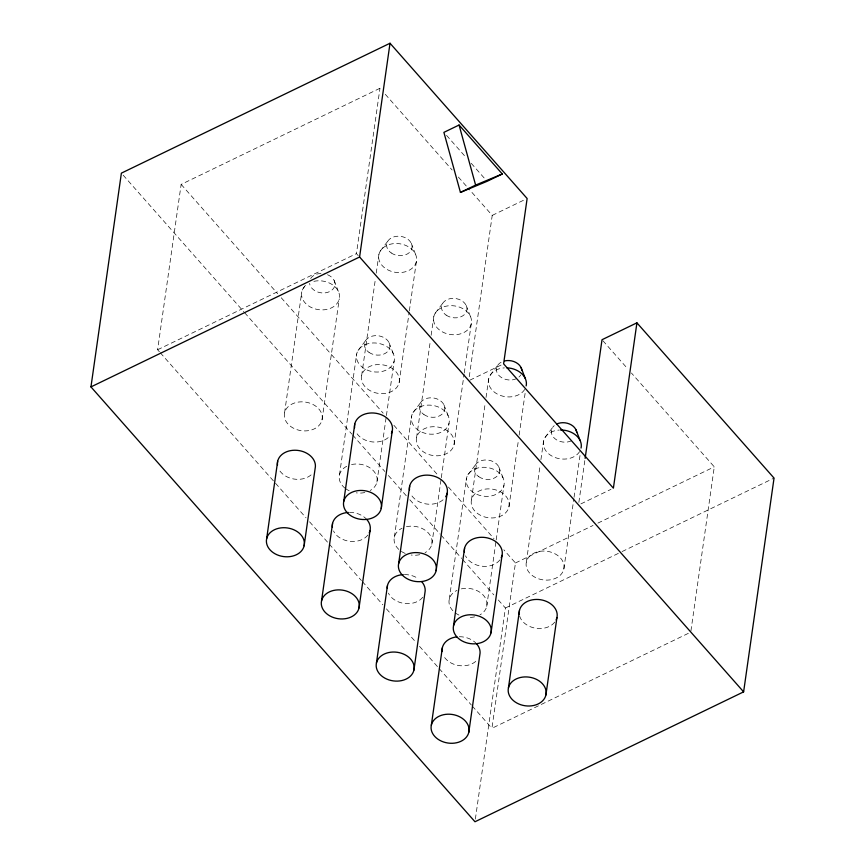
<?xml version="1.0" encoding="UTF-8"?>
<svg xmlns="http://www.w3.org/2000/svg" width="865" height="865" viewBox="0 0 865 865"><rect width="100%" height="100%" fill="white"/><g stroke="black" fill="none" stroke-linecap="round" stroke-linejoin="round"><path stroke-width="0.65" stroke-dasharray="4.33 3.24" d="M159.398 351.774L157.614 349.752L181.142 184.407L379.962 88.273L381.746 90.295M284.563 412.843L301.788 291.808M322.039 419.914A19.084 14.445 8.1 0 0 296.663 402.387A19.084 14.445 8.1 0 0 291.202 426.834A19.084 14.445 8.1 0 0 322.039 419.914L339.264 298.868M358.218 255.629L356.434 253.618L379.962 88.273M339.458 475.004L356.683 353.969M361.657 375.561L375.475 278.465M376.232 273.145L378.892 254.526M376.935 482.075L386.212 416.898M386.406 415.568L394.159 361.029A19.084 14.445 8.1 0 0 368.782 343.502A19.084 14.445 8.1 0 0 363.322 367.96A19.084 14.445 8.1 0 0 394.159 361.029M399.143 382.633A19.084 14.445 8.1 0 0 373.756 365.106A19.084 14.445 8.1 0 0 368.295 389.553A19.084 14.445 8.1 0 0 399.143 382.633L409.177 312.135M409.361 310.805L416.368 261.587A19.084 14.445 8.1 0 0 390.991 244.06A19.084 14.445 8.1 0 0 385.531 268.518A19.084 14.445 8.1 0 0 416.368 261.587M394.354 537.165L411.578 416.13M416.552 437.722L430.37 340.626M431.127 335.306L433.787 316.687M431.83 544.236L441.107 479.059M441.301 477.729L449.054 423.19A19.084 14.445 8.1 0 0 423.677 405.663A19.084 14.445 8.1 0 0 418.217 430.121A19.084 14.445 8.1 0 0 449.054 423.19M454.039 444.794A19.084 14.445 8.1 0 0 428.651 427.267A19.084 14.445 8.1 0 0 423.19 451.714A19.084 14.445 8.1 0 0 454.039 444.794L464.072 374.296M464.256 372.966L471.263 323.748A19.084 14.445 8.1 0 0 445.886 306.221A19.084 14.445 8.1 0 0 440.426 330.679A19.084 14.445 8.1 0 0 471.263 323.748M469.263 376.729L492.228 215.396L468.17 188.148M449.249 599.326L466.473 478.291M471.447 499.884L485.265 402.787M486.033 397.468L488.682 378.848M486.725 606.397L496.002 541.22M496.196 539.89L503.949 485.351A19.084 14.445 8.1 0 0 478.572 467.824A19.084 14.445 8.1 0 0 473.112 492.282A19.084 14.445 8.1 0 0 503.949 485.351M508.934 506.955A19.084 14.445 8.1 0 0 483.557 489.428A19.084 14.445 8.1 0 0 478.096 513.875A19.084 14.445 8.1 0 0 508.934 506.955L518.394 440.447M519.151 435.127L525.401 391.229M475.361 819.079L505.409 607.998L497.364 598.894M688.324 633.353L491.925 728.308L515.454 562.974L503.841 549.816M526.342 562.045L540.171 464.948M540.928 459.629L543.577 441.009M563.829 569.116A19.084 14.445 8.1 0 0 538.452 551.589A19.084 14.445 8.1 0 0 532.991 576.036A19.084 14.445 8.1 0 0 563.829 569.116L573.863 498.618M574.046 497.289L580.112 454.72M578.869 502.392L584.935 459.726M690.94 630.845L714.285 466.841L631.418 373.01M303.237 288.272L305.464 285.342M380.341 250.991L387.769 241.216M358.132 350.433L365.56 340.659M435.236 313.152L442.664 303.377M413.027 412.594L420.455 402.82M490.131 375.313L497.559 365.538M467.933 474.755L475.35 464.981M545.026 437.474L552.454 427.699M157.614 349.752L356.434 253.618M492.228 215.396L525.931 199.101M469.9 380.157L502.403 364.435M580.891 503.895L610.982 489.341M515.454 562.974L593.044 525.455M597.899 523.109L714.285 466.841M505.409 607.998L620.886 552.162M622.097 551.567L774.045 478.096M446.535 135.362L465.943 157.333M471.241 163.334L485.351 179.315M385.314 94.328L452.136 169.994M458.374 177.055L467.284 187.143M602.905 340.724L627.86 368.977M181.142 184.407L277.687 293.722M281.255 297.776L383.163 413.167M393.889 425.31L438.587 475.923M448.416 487.06L494.002 538.679M123.165 175.162L243.735 311.692M244.622 312.697L351.796 434.057M352.693 435.063L384.839 471.468M388.407 475.512L406.269 495.742M409.848 499.786L440.209 534.17M441.107 535.186L461.64 558.444M462.537 559.45L493.796 594.85M160.295 352.779L305.994 517.778M309.573 521.822L328.343 543.079M329.241 544.096L361.419 580.534M362.316 581.54L382.871 604.819M386.45 608.874L415.946 642.273M419.525 646.328L438.296 667.575M439.182 668.591L471.371 705.029M472.258 706.045L491.925 728.308M466.17 305.432L470.333 316.222M498.867 467.035L503.019 477.815M411.275 243.27L415.438 254.061M443.972 404.874L448.124 415.654M389.077 342.713L393.229 353.493M334.182 280.552L338.334 291.332M499.84 559.979A19.084 14.445 8.1 0 1 481.794 566.207A19.084 14.445 8.1 0 1 465.5 555.838M422.736 597.261A19.084 14.445 8.1 0 1 404.69 603.489A19.084 14.445 8.1 0 1 388.396 593.12M404.398 574.565A19.084 14.445 8.1 0 1 418.303 578.653M443.064 499.797A19.084 14.445 8.1 0 1 411.07 494.575M367.841 535.1A19.084 14.445 8.1 0 1 349.795 541.328A19.084 14.445 8.1 0 1 333.501 530.959M349.503 512.404A19.084 14.445 8.1 0 1 366.782 519.465M311.065 474.907A19.084 14.445 8.1 0 1 279.071 469.695M388.158 437.636A19.084 14.445 8.1 0 1 355.699 431.516M554.735 622.14A19.084 14.445 8.1 0 1 534.235 627.947A19.084 14.445 8.1 0 1 519.281 614.237M475.75 661.39A19.084 14.445 8.1 0 1 443.291 655.281M459.293 636.726A19.084 14.445 8.1 0 1 476.572 643.787M313.887 281.341A19.084 14.445 8.1 0 1 339.534 296.36A19.084 14.445 8.1 0 1 314.168 308.632A19.084 14.445 8.1 0 1 305.875 285.223M327.543 274.713A12.791 9.677 8.1 0 1 329.63 291.591A12.791 9.677 8.1 0 1 309.573 283.396M310.665 278.498A12.791 9.677 8.1 0 1 324.364 273.772M351.558 464.548A19.084 14.445 8.1 0 1 374.686 472.312A19.084 14.445 8.1 0 1 370.198 490.509M364.835 492.531A19.084 14.445 8.1 0 1 356.272 492.855M349.19 490.769A19.084 14.445 8.1 0 1 346.097 488.995M345.167 488.314A19.084 14.445 8.1 0 1 347.179 466.051M461.348 588.87A19.084 14.445 8.1 0 1 484.476 596.634A19.084 14.445 8.1 0 1 479.989 614.831M474.625 616.853A19.084 14.445 8.1 0 1 467.305 617.318M458.98 615.091A19.084 14.445 8.1 0 1 456.969 590.373M579.604 451.606A19.084 14.445 8.1 0 1 547.199 452.427A19.084 14.445 8.1 0 1 559.277 430.035M571.419 440.793A12.791 9.677 8.1 0 1 554.714 438.501A12.791 9.677 8.1 0 1 554.216 425.656M406.453 526.709A19.084 14.445 8.1 0 1 429.581 534.473A19.084 14.445 8.1 0 1 425.093 552.67M419.73 554.692A19.084 14.445 8.1 0 1 411.167 555.016M405.198 553.427A19.084 14.445 8.1 0 1 402.074 528.212M524.709 389.445A19.084 14.445 8.1 0 1 492.304 390.266A19.084 14.445 8.1 0 1 504.382 367.874M520.719 375.01A12.791 9.677 8.1 0 1 518.957 377.054M516.524 378.632A12.791 9.677 8.1 0 1 498.77 375.291A12.791 9.677 8.1 0 1 501.754 361.916M391.239 252.958A12.791 9.677 8.1 0 0 411.902 248.32A12.791 9.677 8.1 0 0 394.905 236.578A12.791 9.677 8.1 0 0 391.239 252.958M446.135 315.12A12.791 9.677 8.1 0 0 466.797 310.481A12.791 9.677 8.1 0 0 449.8 298.739A12.791 9.677 8.1 0 0 446.135 315.12M369.041 352.401A12.791 9.677 8.1 0 0 389.704 347.762A12.791 9.677 8.1 0 0 372.696 336.02A12.791 9.677 8.1 0 0 369.041 352.401M478.832 476.723A12.791 9.677 8.1 0 0 499.494 472.085A12.791 9.677 8.1 0 0 482.486 460.342A12.791 9.677 8.1 0 0 478.832 476.723M423.937 414.562A12.791 9.677 8.1 0 0 444.599 409.924A12.791 9.677 8.1 0 0 427.591 398.181A12.791 9.677 8.1 0 0 423.937 414.562"/><path stroke-width="1.3" d="M636.921 322.84L774.045 478.096L743.619 691.859L474.982 821.75L90.955 386.904L121.381 173.141L390.018 43.25L527.131 198.518L503.603 363.851L613.393 488.174L636.921 322.84L602.018 339.718L585.129 458.385M266.647 538.722L277.665 461.261M304.123 545.793A19.084 14.445 8.1 0 0 278.746 528.266A19.084 14.445 8.1 0 0 273.286 552.713A19.084 14.445 8.1 0 0 304.123 545.793L315.152 468.322A19.084 14.445 8.1 0 0 297.084 450.33A19.084 14.445 8.1 0 0 277.492 465.035M743.619 691.859L359.591 257.002L390.018 43.25M321.542 600.883L332.56 523.422M343.74 501.44L354.769 423.98M359.018 607.954A19.084 14.445 8.1 0 0 333.641 590.427A19.084 14.445 8.1 0 0 328.181 614.874A19.084 14.445 8.1 0 0 359.018 607.954L370.047 530.483M381.227 508.512A19.084 14.445 8.1 0 0 355.85 490.985A19.084 14.445 8.1 0 0 350.379 515.443A19.084 14.445 8.1 0 0 381.227 508.512L392.245 431.04M376.437 663.044L387.455 585.583M398.635 563.602L409.664 486.141M413.913 670.115A19.084 14.445 8.1 0 0 388.536 652.588A19.084 14.445 8.1 0 0 383.076 677.035A19.084 14.445 8.1 0 0 413.913 670.115L424.942 592.644A19.084 14.445 8.1 0 0 421.677 581.626M436.122 570.673A19.084 14.445 8.1 0 0 410.745 553.146A19.084 14.445 8.1 0 0 405.285 577.604A19.084 14.445 8.1 0 0 436.122 570.673L447.151 493.201M431.332 725.205L442.35 647.744M453.53 625.763L464.559 548.302M468.808 732.277A19.084 14.445 8.1 0 0 443.431 714.75A19.084 14.445 8.1 0 0 437.971 739.207A19.084 14.445 8.1 0 0 468.808 732.277L479.837 654.805A19.084 14.445 8.1 0 0 476.572 643.787M491.017 632.834A19.084 14.445 8.1 0 0 465.64 615.307A19.084 14.445 8.1 0 0 460.18 639.765A19.084 14.445 8.1 0 0 491.017 632.834L502.046 555.362M508.436 687.924L519.454 610.463M545.912 694.995A19.084 14.445 8.1 0 0 520.535 677.468A19.084 14.445 8.1 0 0 515.075 701.926A19.084 14.445 8.1 0 0 545.912 694.995L556.941 617.524M459.066 125.025L443.896 132.367L460.44 192.419L487.114 181.304L502.295 173.973L459.066 125.025L475.62 185.088L460.44 192.419M90.955 386.904L359.591 257.002M475.62 185.088L502.295 173.973M575.971 429.754L580.123 440.545M521.076 367.593L525.228 378.383M464.386 552.075A19.084 14.445 8.1 0 1 485.633 537.576A19.084 14.445 8.1 0 1 501.203 557.774M387.196 588.092A19.084 14.445 8.1 0 1 403.166 574.609M366.782 519.465A19.084 14.445 8.1 0 1 369.214 532.883M332.387 527.196A19.084 14.445 8.1 0 1 348.271 512.448M409.491 489.914A19.084 14.445 8.1 0 1 431.559 475.555A19.084 14.445 8.1 0 1 445.691 496.737M354.596 427.753A19.084 14.445 8.1 0 1 375.843 413.254A19.084 14.445 8.1 0 1 391.413 433.452M519.281 614.237A19.084 14.445 8.1 0 1 540.528 599.737A19.084 14.445 8.1 0 1 556.109 619.935M442.177 651.518A19.084 14.445 8.1 0 1 456.839 636.878M560.509 429.992A19.084 14.445 8.1 0 1 581.053 448.07M556.649 424.077A12.791 9.677 8.1 0 1 576.706 432.273M506.847 367.841A19.084 14.445 8.1 0 1 526.158 385.909M504.695 360.9A12.791 9.677 8.1 0 1 521.811 370.112"/></g></svg>
